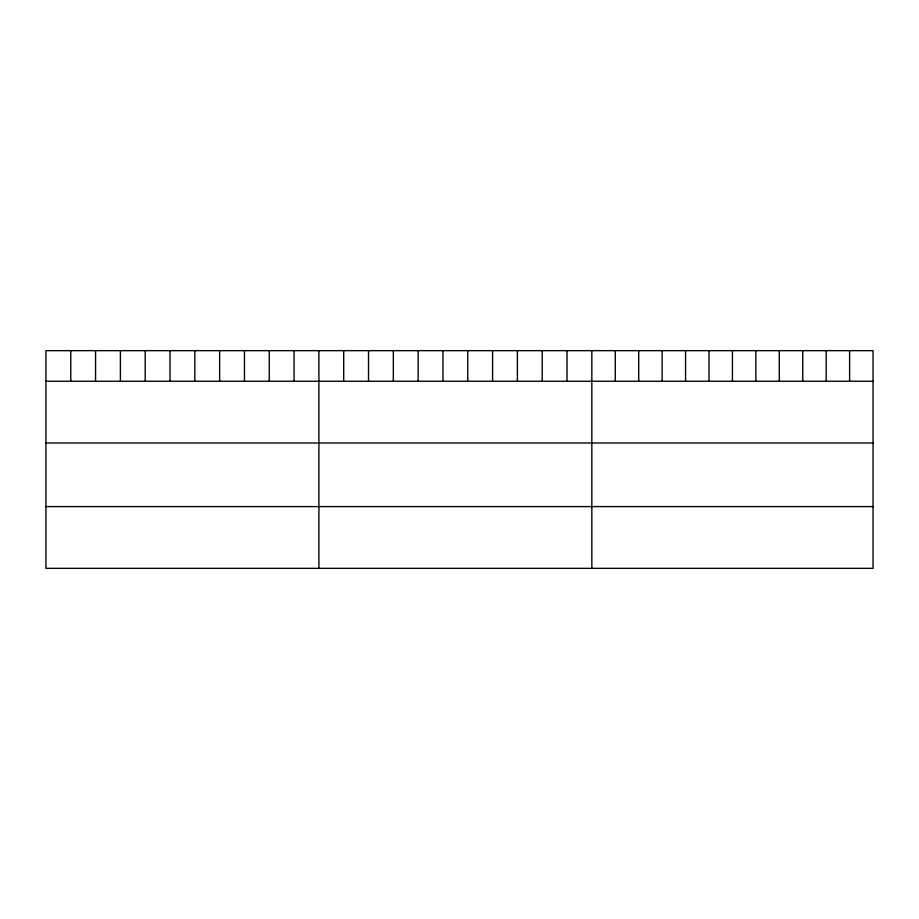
<?xml version="1.0" encoding="UTF-8"?>
<svg xmlns="http://www.w3.org/2000/svg" width="919" height="919" viewBox="0 0 919 919"><rect width="100%" height="100%" fill="white"/><g stroke="black" fill="none" stroke-linecap="round" stroke-linejoin="round"><path stroke-width="1.38" d="M873.05 381.247L873.05 568.344L45.95 568.344L45.95 350.656L873.05 350.656L873.05 381.247L45.95 381.247M45.95 442.981L873.05 442.981M45.95 506.599L873.05 506.599M849.615 350.656L849.615 381.247M826.181 350.656L826.181 381.247M802.746 350.656L802.746 381.247M779.312 350.656L779.312 381.247M755.877 350.656L755.877 381.247M732.443 350.656L732.443 381.247M709.009 350.656L709.009 381.247M685.574 350.656L685.574 381.247M662.139 350.656L662.139 381.247M638.705 350.656L638.705 381.247M615.27 350.656L615.27 381.247M591.836 350.656L591.836 568.344M567.023 350.656L567.023 381.247M542.21 350.656L542.21 381.247M517.397 350.656L517.397 381.247M492.584 350.656L492.584 381.247M467.771 350.656L467.771 381.247M442.958 350.656L442.958 381.247M418.145 350.656L418.145 381.247M393.332 350.656L393.332 381.247M368.519 350.656L368.519 381.247M343.706 350.656L343.706 381.247M318.893 350.656L318.893 568.344M294.08 350.656L294.08 381.247M269.267 350.656L269.267 381.247M244.454 350.656L244.454 381.247M219.641 350.656L219.641 381.247M194.828 350.656L194.828 381.247M170.015 350.656L170.015 381.247M145.202 350.656L145.202 381.247M120.389 350.656L120.389 381.247M95.576 350.656L95.576 381.247M70.763 350.656L70.763 381.247"/></g></svg>
